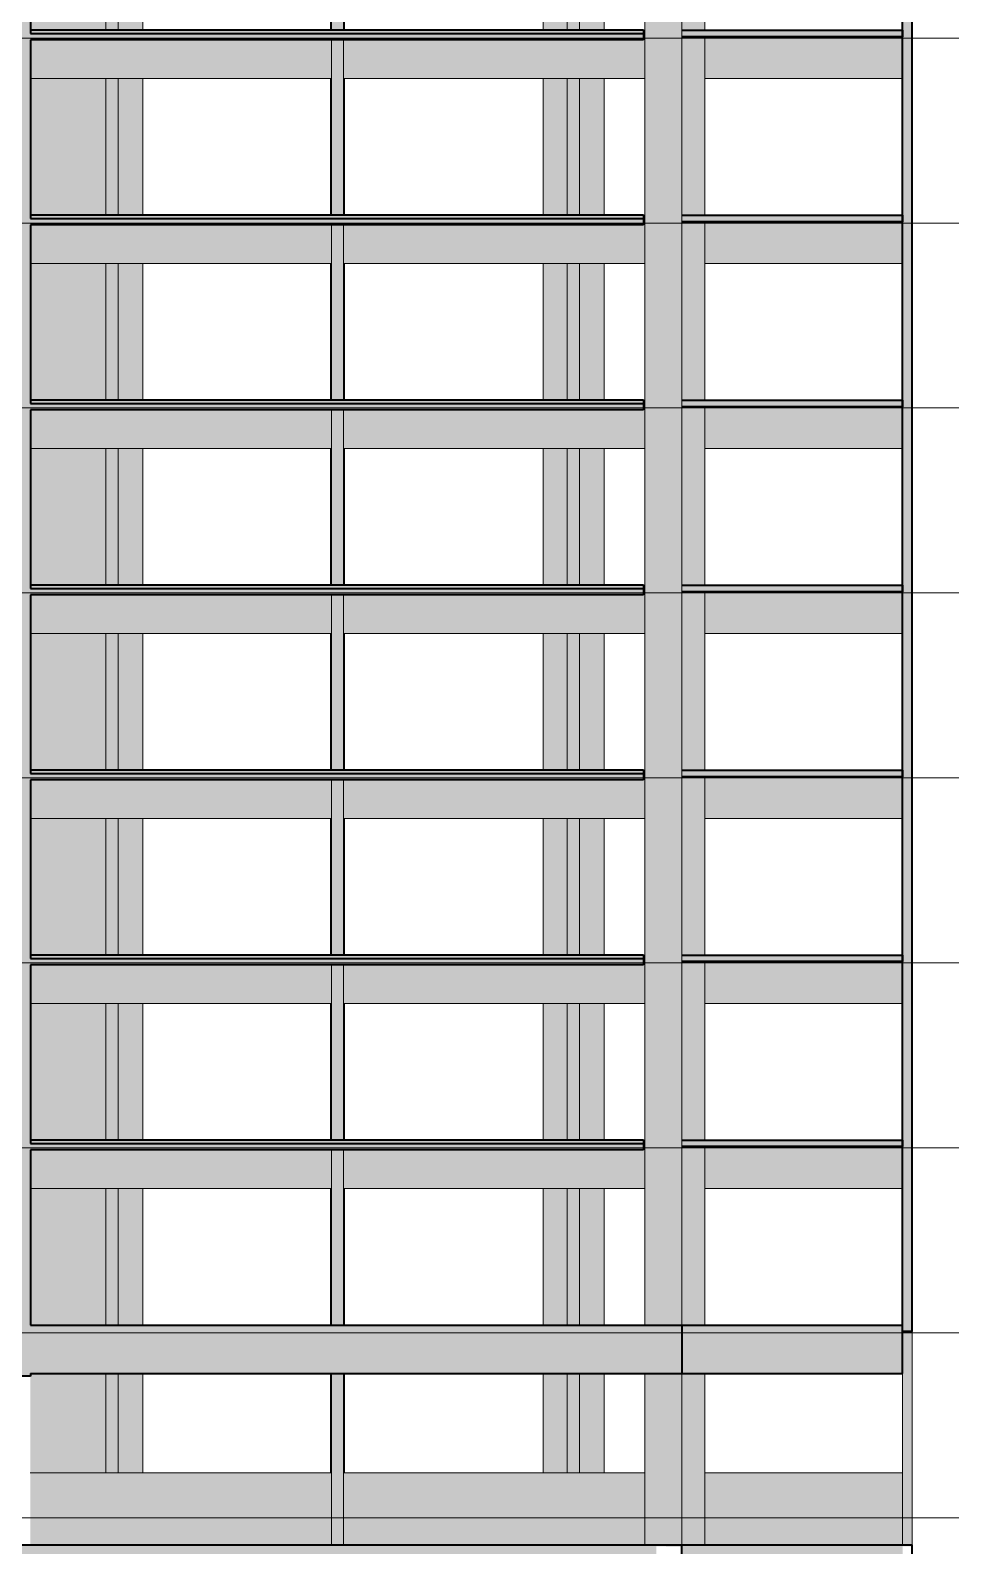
# Model space of a CAD drawing. Header units: centimetres. Extents: x -1981 to 73905, y -3196 to 88043.
# Drawn here: x 68875 to 70308, y 80745 to 83104 of the extents above; entities that cross this region are included whole.
import ezdxf

# ---------------------------------------------------------------- set-up
doc = ezdxf.new("R2010")
doc.units = ezdxf.units.CM
doc.linetypes.add('Centro', pattern=[3.175, 0.635, -0.47625, 1.5875, -0.47625])
for name, color, linetype, lineweight in [('A-FLOR', 7, 'Continuous', 25), ('A-FLOR-LEVL', 7, 'Continuous', 9), ('S-BEAM', 7, 'Continuous', 25), ('S-COLS', 7, 'Continuous', 25)]:
    doc.layers.add(name, color=color, linetype=linetype, lineweight=lineweight)

msp = doc.modelspace()

# ---------------------------------------------------------------- hatches: boundary and pattern name
at = {"layer": 'A-FLOR', "true_color": 0xc0c0c0}
for points in [[(69825.65, 83099), (69829.82, 83099), (69829.82, 83104), (68875.32, 83103.99), (68875.32, 83099), (69722.25, 83099)], [(69010.83, 83088.92), (69829.82, 83088.92), (69829.82, 83099), (68875.32, 83099), (68875.32, 83088.92), (68998.5, 83088.92)], [(69825.65, 82811), (69829.82, 82811), (69829.82, 82816), (68875.32, 82815.99), (68875.32, 82811), (69722.25, 82811)], [(68875.32, 82800.92), (69829.82, 82800.92), (69829.82, 82811), (68875.32, 82811), (68875.32, 82804)], [(69829.82, 82523), (69829.82, 82528), (68875.32, 82527.99), (68875.32, 82523), (69825.65, 82523)], [(68875.32, 82512.92), (69829.82, 82512.92), (69829.82, 82523), (68875.32, 82523), (68875.32, 82516)], [(69825.65, 82235), (69829.82, 82235), (69829.82, 82240), (68875.32, 82239.99), (68875.32, 82235), (69722.25, 82235)], [(68875.32, 82224.92), (69829.82, 82224.92), (69829.82, 82235), (68875.32, 82235), (68875.32, 82228)], [(68875.32, 81947), (69829.82, 81947), (69829.82, 81952), (68875.32, 81951.99)], [(68875.32, 81936.92), (69829.82, 81936.92), (69829.82, 81947), (68875.32, 81947), (68875.32, 81940)], [(69722.25, 81659), (69829.82, 81659), (69829.82, 81664), (68875.32, 81663.99), (68875.32, 81659), (69636.26, 81659)], [(68875.32, 81648.92), (69829.82, 81648.92), (69829.82, 81659), (68875.32, 81659), (68875.32, 81649.89)]]:
    msp.add_hatch(color=9, dxfattribs=at).paths.add_polyline_path(points, flags=0)
at = {"layer": 'A-FLOR', "true_color": 0xff8040}
for points in [[(70170.92, 83094), (70232.81, 83094), (70232.81, 83104), (69889.32, 83104), (69889.32, 83094), (70135.82, 83094)], [(69929.04, 82806), (70232.81, 82806), (70232.81, 82816), (69889.32, 82816), (69889.32, 82806), (69925.07, 82806)], [(70135.82, 82518), (70232.81, 82518), (70232.81, 82528), (69889.32, 82528), (69889.32, 82518), (69962.01, 82518)], [(70135.82, 82230), (70232.81, 82230), (70232.81, 82240), (69889.32, 82240), (69889.32, 82230), (69962.01, 82230)], [(70135.82, 81942), (70232.81, 81942), (70232.81, 81952), (69889.32, 81952), (69889.32, 81942), (69962.01, 81942)], [(69929.04, 81654), (70232.81, 81654), (70232.81, 81664), (69889.32, 81664), (69889.32, 81654), (69925.07, 81654)], [(68875.32, 81371), (69829.82, 81371), (69829.82, 81376), (68875.32, 81375.99)], [(68875.32, 81360.92), (69829.82, 81360.92), (69829.82, 81371), (68875.32, 81371), (68875.32, 81364)], [(69929.04, 81366), (70232.81, 81366), (70232.81, 81376), (69889.32, 81376), (69889.32, 81366), (69925.07, 81366)]]:
    msp.add_hatch(color=11, dxfattribs=at).paths.add_polyline_path(points, flags=0)
at = {"layer": 'S-BEAM', "true_color": 0xc0c0c0}
for points in [[(69673.57, 83029), (69831.57, 83029), (69831.57, 83104), (69829.82, 83103.96), (69829.82, 83088.92), (69362.82, 83088.92), (69362.82, 83029), (69515.47, 83029)], [(70135.82, 83029), (70232.82, 83029), (70232.81, 83094), (69925.07, 83094), (69925.07, 83029), (69929.04, 83029)], [(68877.34, 83029), (69343.82, 83029), (69343.82, 83088.92), (68875.32, 83088.92), (68875.32, 83029)], [(69825.65, 82741), (69831.57, 82741), (69831.57, 82816), (69829.82, 82815.96), (69829.82, 82800.92), (69362.82, 82800.92), (69362.82, 82741), (69722.25, 82741)], [(69014.3, 82741), (69343.82, 82741), (69343.82, 82800.92), (68875.32, 82800.92), (68875.32, 82741), (69011.81, 82741)], [(70232.82, 82741), (70232.81, 82806), (69925.07, 82806), (69925.07, 82741), (69929.04, 82741)], [(69362.82, 82453), (69831.57, 82453), (69831.57, 82528), (69829.82, 82527.96), (69829.82, 82512.92), (69362.82, 82512.92), (69362.82, 82479.62)], [(69027.28, 82453), (69343.82, 82453), (69343.82, 82512.92), (68875.32, 82512.92), (68875.32, 82453), (69011.81, 82453)], [(70232.82, 82453), (70232.81, 82518), (69925.07, 82518), (69925.07, 82453), (70135.82, 82453)], [(68884.49, 82165), (69343.82, 82165), (69343.82, 82224.92), (68875.32, 82224.92), (68875.32, 82165)], [(69831.57, 82165), (69831.57, 82240), (69829.82, 82239.96), (69829.82, 82224.92), (69362.82, 82224.92), (69362.82, 82165), (69722.25, 82165)], [(69929.04, 82165), (70232.82, 82165), (70232.81, 82230), (69925.07, 82230), (69925.07, 82165)], [(69825.65, 81877), (69831.57, 81877), (69831.57, 81952), (69829.82, 81951.96), (69829.82, 81936.92), (69362.82, 81936.92), (69362.82, 81877), (69722.25, 81877)], [(70232.82, 81877), (70232.81, 81942), (69925.07, 81942), (69925.07, 81877), (70135.82, 81877)], [(69047.56, 81877), (69343.82, 81877), (69343.82, 81936.92), (68875.32, 81936.92), (68875.32, 81877), (69011.81, 81877)], [(69362.82, 81589), (69831.57, 81589), (69831.57, 81664), (69829.82, 81663.96), (69829.82, 81648.92), (69362.82, 81648.92), (69362.82, 81615.62)], [(70232.82, 81589), (70232.81, 81654), (69925.07, 81654), (69925.07, 81589), (69929.04, 81589)], [(68875.32, 81589), (69343.82, 81589), (69343.82, 81648.92), (68875.32, 81648.92), (68875.32, 81589.03)], [(69929.04, 81013), (70232.82, 81013), (70232.82, 81088), (69889.32, 81088), (69889.32, 81013)], [(68875.07, 80746), (69343.82, 80746), (69343.82, 80858), (68875.07, 80858), (68875.07, 80767.42)], [(69722.25, 80746), (69831.57, 80746), (69831.57, 80858), (69362.82, 80858), (69362.82, 80746), (69605.88, 80746)], [(69992.1, 80746), (70232.82, 80746), (70232.82, 80858), (69925.07, 80858), (69925.07, 80746), (69929.04, 80746)], [(69825.65, 80707), (69849.82, 80707), (69849.82, 80743.5), (69889.32, 80743.46), (69889.32, 80746), (67141.56, 80746), (67141.56, 80743.5), (67180.31, 80743.5), (67180.31, 80707), (69722.25, 80707)], [(69889.56, 80707), (70232.82, 80707), (70232.82, 80743.5), (70247.82, 80743.5), (70247.82, 80746), (69889.56, 80746), (69889.56, 80707.03)]]:
    msp.add_hatch(color=9, dxfattribs=at).paths.add_polyline_path(points, flags=0)
at = {"layer": 'S-BEAM', "true_color": 0xff8040}
for points in [[(70247.82, 82741), (70247.83, 82741.03), (70247.82, 82804)], [(69670.56, 81301), (69831.57, 81301), (69831.57, 81376), (69829.82, 81375.96), (69829.82, 81360.92), (69362.82, 81360.92), (69362.82, 81301), (69618.86, 81301)], [(68875.32, 81301), (69343.82, 81301), (69343.82, 81360.92), (68875.32, 81360.92), (68875.32, 81301.03)], [(70232.82, 81301), (70232.81, 81366), (69925.07, 81366), (69925.07, 81301), (69929.04, 81301)], [(68875.32, 81013), (69889.32, 81013), (69889.32, 81088), (68875.32, 81088), (68875.32, 81032.16)]]:
    msp.add_hatch(color=11, dxfattribs=at).paths.add_polyline_path(points, flags=0)
at = {"layer": 'S-COLS', "true_color": 0xff8040}
for points in [[(70247.82, 81078), (70247.82, 87634), (70232.82, 87634), (70232.82, 81078)], [(68875.07, 81008.5), (68875.32, 81008.5), (68875.07, 84258), (68835.82, 84258), (68835.82, 81008.5)], [(69343.82, 83104), (69362.82, 83104), (69362.82, 83376.92), (69343.82, 83376.92), (69343.82, 83238.33)], [(69889.32, 83092), (69889.32, 83380), (69831.57, 83380), (69831.57, 83092)], [(68895.11, 83104), (68992.81, 83104), (68992.81, 83317), (68875.32, 83317), (68875.32, 83104)], [(68998.5, 83104), (69011.81, 83104), (69011.81, 83317), (68992.81, 83317), (68992.81, 83104)], [(69050.33, 83104), (69050.55, 83104), (69050.33, 83317), (69011.81, 83317), (69012.21, 83104), (69050.2, 83104)], [(69673.57, 83104), (69710.82, 83104), (69710.82, 83317), (69673.57, 83317), (69673.57, 83238.33)], [(69728.81, 83104), (69729.82, 83104), (69729.82, 83317), (69710.82, 83317), (69710.82, 83104), (69722.25, 83104)], [(69729.82, 83104), (69768.57, 83104), (69768.57, 83317), (69729.82, 83317), (69729.82, 83238.33)], [(69362.82, 82816), (69362.82, 83088.92), (69343.82, 83088.92), (69343.82, 82816)], [(69889.32, 82804), (69889.32, 83092), (69831.57, 83092), (69831.57, 82804)], [(68884.54, 82816), (68992.81, 82816), (68992.81, 83029), (68875.32, 83029), (68875.32, 82816)], [(69010.92, 82816), (69011.81, 82816.08), (69011.81, 83029), (68992.81, 83029), (68992.81, 82816), (69010.83, 82816)], [(69011.81, 82816), (69050.55, 82816), (69050.33, 83029), (69011.81, 83029), (69011.81, 82816.08)], [(69673.57, 82816), (69710.82, 82816), (69710.82, 83029), (69673.57, 83029), (69673.57, 82885.34)], [(69729.82, 82816), (69729.82, 83029), (69710.82, 83029), (69710.82, 82816), (69728.81, 82816)], [(69729.82, 82816), (69768.57, 82816), (69768.57, 83029), (69729.82, 83029), (69729.82, 82885.34)], [(69362.82, 82528), (69362.82, 82800.92), (69343.82, 82800.92), (69343.82, 82528), (69360.38, 82528)], [(69889.32, 82516), (69889.32, 82804), (69831.57, 82804), (69831.57, 82516), (69877.34, 82516)], [(68992.81, 82528), (68992.81, 82741), (68875.32, 82741), (68875.32, 82528), (68983.75, 82528)], [(68998.5, 82528), (69011.81, 82528), (69011.81, 82741), (68992.81, 82741), (68992.81, 82528)], [(69049, 82528), (69050.55, 82528), (69050.33, 82741), (69011.81, 82741), (69011.81, 82528), (69030.64, 82528)], [(69673.57, 82528), (69710.82, 82528), (69710.82, 82741), (69673.57, 82741), (69673.57, 82532.35)], [(69729.82, 82528), (69729.82, 82741), (69710.82, 82741), (69710.82, 82528), (69728.81, 82528)], [(69768.57, 82528), (69768.57, 82741), (69729.82, 82741), (69729.82, 82528)], [(69362.82, 82240), (69362.82, 82512.92), (69343.82, 82512.92), (69343.82, 82240)], [(69889.32, 82228), (69889.32, 82516), (69831.57, 82516), (69831.57, 82228)], [(68875.32, 82240), (68992.81, 82240), (68992.81, 82453), (68875.32, 82453), (68875.32, 82267.61)], [(68998.5, 82240), (69011.81, 82240), (69011.81, 82453), (68992.81, 82453), (68992.81, 82240)], [(69050.55, 82240), (69050.2, 82453), (69011.81, 82453), (69011.81, 82240), (69050.33, 82240)], [(69673.57, 82240), (69710.82, 82240), (69710.82, 82453), (69673.57, 82453), (69673.57, 82355.86)], [(69728.81, 82240), (69729.82, 82240), (69729.82, 82453), (69710.82, 82453), (69710.82, 82240), (69722.25, 82240)], [(69729.82, 82240), (69768.57, 82240), (69768.57, 82453), (69729.82, 82453), (69729.82, 82355.86)], [(69362.82, 81952), (69362.82, 82224.92), (69343.82, 82224.92), (69343.82, 81952)], [(69889.32, 81940), (69889.32, 82228), (69831.57, 82228), (69831.57, 81940)], [(68875.32, 81952), (68992.81, 81952), (68992.81, 82165), (68875.32, 82165), (68875.32, 82002.87)], [(68998.5, 81952), (69011.81, 81952), (69011.81, 82165), (68992.81, 82165), (68992.81, 81952)], [(69050.33, 81952), (69050.55, 81952), (69050.33, 82165), (69011.81, 82165), (69011.81, 81952), (69049.87, 81952)], [(69710.82, 81952), (69710.82, 82165), (69673.57, 82165), (69673.57, 81952)], [(69710.82, 81952), (69729.82, 81952), (69729.82, 82165), (69710.82, 82165)], [(69729.82, 81952), (69768.57, 81952), (69768.57, 82165), (69729.82, 82165), (69729.82, 82002.87)], [(69889.32, 81652), (69889.32, 81940), (69831.57, 81940), (69831.57, 81652)], [(69362.82, 81664), (69362.82, 81936.92), (69343.82, 81936.92), (69343.82, 81664)], [(68895.11, 81664), (68992.81, 81664), (68992.81, 81877), (68875.32, 81877), (68875.62, 81664)], [(69010.83, 81664), (69011.81, 81664), (69011.81, 81877), (68992.81, 81877), (68992.81, 81664)], [(69013.87, 81664), (69050.55, 81664), (69050.33, 81877), (69011.81, 81877), (69011.81, 81664)], [(69673.57, 81664), (69710.82, 81664), (69710.82, 81877), (69673.57, 81877), (69673.57, 81826.38)], [(69729.82, 81664), (69729.82, 81877), (69710.82, 81877), (69710.82, 81664), (69728.81, 81664)], [(69729.82, 81664), (69768.57, 81664), (69768.57, 81877), (69729.82, 81877), (69729.82, 81826.38)], [(69362.82, 81376), (69362.82, 81648.92), (69343.82, 81648.92), (69343.82, 81376), (69360.38, 81376)], [(69831.57, 81364), (69889.32, 81364), (69889.32, 81652), (69831.57, 81652), (69831.57, 81372.74)], [(68895.11, 81376), (68992.81, 81376), (68992.81, 81589), (68875.32, 81589), (68875.32, 81376), (68875.86, 81376)], [(68998.5, 81376), (69011.81, 81376), (69011.81, 81589), (68992.81, 81589), (68992.81, 81376)], [(69011.81, 81376), (69050.55, 81376), (69050.33, 81589), (69011.81, 81589), (69011.81, 81385.15)], [(69673.57, 81376), (69710.82, 81376), (69710.82, 81589), (69673.57, 81589), (69673.57, 81385.15)], [(69729.82, 81376), (69729.82, 81589), (69710.82, 81589), (69710.82, 81376), (69728.81, 81376)], [(69768.57, 81376), (69768.57, 81589), (69729.82, 81589), (69729.82, 81376)], [(69362.82, 81088), (69362.82, 81360.92), (69343.82, 81360.92), (69343.82, 81088)], [(69889.32, 81088), (69889.32, 81364), (69831.57, 81364), (69831.57, 81088)], [(69889.32, 81088), (69925.07, 81088), (69925.07, 81364), (69889.32, 81364), (69889.32, 81120.41)], [(68875.32, 81088), (68992.81, 81088), (68992.81, 81301), (68875.32, 81301), (68875.32, 81120.41)], [(68998.5, 81088), (69011.81, 81088), (69011.81, 81301), (68992.81, 81301), (68992.81, 81088)], [(69019.09, 81088), (69050.55, 81088), (69050.2, 81301), (69011.81, 81301), (69011.81, 81088), (69018.86, 81088)], [(69673.57, 81088), (69710.82, 81088), (69710.82, 81301), (69673.57, 81301), (69673.57, 81120.41)], [(69722.25, 81088), (69729.82, 81088), (69729.82, 81301), (69710.82, 81301), (69710.82, 81088)], [(69729.82, 81088), (69768.57, 81088), (69768.57, 81301), (69729.82, 81301), (69729.82, 81120.41)], [(70247.82, 81076), (70247.69, 81078), (70232.82, 81078), (70232.82, 81076)], [(70247.82, 80788), (70247.82, 81076), (70232.82, 81076), (70232.82, 80788)], [(68875.07, 80858), (68992.81, 80858), (68992.81, 81013), (68875.32, 81013), (68875.07, 80943.9)], [(68998.5, 80858), (69011.81, 80858), (69011.81, 81013), (68992.81, 81013), (68992.81, 80858)], [(69050.55, 80858), (69050.55, 81013), (69011.81, 81013), (69011.81, 80858), (69023.86, 80858)], [(69343.82, 80788), (69362.82, 80788), (69362.82, 81013), (69343.82, 81013), (69343.82, 80820.95)], [(69673.57, 80858), (69710.82, 80858), (69710.82, 81013), (69673.57, 81013), (69673.57, 80943.91)], [(69722.25, 80858), (69729.82, 80858), (69729.82, 81013), (69710.82, 81013), (69710.82, 80858)], [(69768.57, 80858), (69768.57, 81013), (69729.82, 81013), (69729.82, 80858)], [(69831.57, 80788), (69889.32, 80788), (69889.32, 81013), (69831.57, 81013), (69831.57, 80848.5)], [(69925.07, 80788), (69925.07, 81013), (69889.32, 81013), (69889.32, 80788)]]:
    msp.add_hatch(color=11, dxfattribs=at).paths.add_polyline_path(points, flags=0)
h = msp.add_hatch(color=11, dxfattribs=at)
h.paths.add_polyline_path([(69892.9, 83092), (69925.07, 83092), (69925.07, 83094), (69889.32, 83094), (69889.32, 83092)], flags=0)
h.paths.add_polyline_path([(69925.07, 83104), (69925.07, 83380), (69889.32, 83380), (69889.32, 83104)], flags=0)
h = msp.add_hatch(color=11, dxfattribs=at)
h.paths.add_polyline_path([(69364.32, 83104), (69364.32, 83317), (69362.82, 83317), (69362.82, 83104), (69363.36, 83104)], flags=0)
h.paths.add_polyline_path([(69342.32, 83104), (69343.82, 83104), (69343.82, 83317), (69342.32, 83317), (69342.32, 83238.33)], flags=0)
h = msp.add_hatch(color=11, dxfattribs=at)
h.paths.add_polyline_path([(69892.9, 82804), (69925.07, 82804), (69925.07, 82806), (69889.32, 82806), (69889.32, 82804)], flags=0)
h.paths.add_polyline_path([(69925.07, 82816), (69925.07, 83092), (69889.32, 83092), (69889.32, 82816)], flags=0)
h = msp.add_hatch(color=11, dxfattribs=at)
h.paths.add_polyline_path([(69362.82, 82816), (69364.32, 82816), (69364.32, 83029), (69362.82, 83029), (69362.82, 82822.82)], flags=0)
h.paths.add_polyline_path([(69342.32, 82816), (69343.82, 82816), (69343.82, 83029), (69342.32, 83029), (69342.32, 82885.34)], flags=0)
h = msp.add_hatch(color=11, dxfattribs=at)
h.paths.add_polyline_path([(69892.9, 82516), (69925.07, 82516), (69925.07, 82518), (69889.32, 82518), (69889.32, 82516)], flags=0)
h.paths.add_polyline_path([(69925.07, 82528), (69925.07, 82804), (69889.32, 82804), (69889.32, 82528)], flags=0)
h = msp.add_hatch(color=11, dxfattribs=at)
h.paths.add_polyline_path([(69343.82, 82528), (69343.82, 82741), (69342.32, 82741), (69342.32, 82528)], flags=0)
h.paths.add_polyline_path([(69364.32, 82528), (69364.32, 82741), (69362.82, 82740.85), (69362.82, 82528), (69363.36, 82528)], flags=0)
h = msp.add_hatch(color=11, dxfattribs=at)
h.paths.add_polyline_path([(69892.9, 82228), (69925.07, 82228), (69925.07, 82230), (69889.32, 82230), (69889.32, 82228)], flags=0)
h.paths.add_polyline_path([(69925.07, 82240), (69925.07, 82516), (69889.32, 82516), (69889.32, 82240)], flags=0)
h = msp.add_hatch(color=11, dxfattribs=at)
h.paths.add_polyline_path([(69343.82, 82240), (69343.82, 82453), (69342.32, 82453), (69342.32, 82240)], flags=0)
h.paths.add_polyline_path([(69363.36, 82240), (69364.32, 82240), (69364.32, 82453), (69362.82, 82452.85), (69362.82, 82240)], flags=0)
h = msp.add_hatch(color=11, dxfattribs=at)
h.paths.add_polyline_path([(69892.9, 81940), (69925.07, 81940), (69925.07, 81942), (69889.32, 81942), (69889.32, 81940)], flags=0)
h.paths.add_polyline_path([(69925.07, 81952), (69925.07, 82228), (69889.32, 82228), (69889.32, 81952)], flags=0)
h = msp.add_hatch(color=11, dxfattribs=at)
h.paths.add_polyline_path([(69362.82, 81952), (69364.32, 81952), (69364.32, 82165), (69362.82, 82165), (69362.82, 81958.82)], flags=0)
h.paths.add_polyline_path([(69342.32, 81952), (69343.82, 81952), (69343.82, 82165), (69342.32, 82165), (69342.32, 82002.87)], flags=0)
h = msp.add_hatch(color=11, dxfattribs=at)
h.paths.add_polyline_path([(69892.9, 81652), (69925.07, 81652), (69925.07, 81654), (69889.32, 81654), (69889.32, 81652)], flags=0)
h.paths.add_polyline_path([(69925.07, 81664), (69925.07, 81940), (69889.32, 81940), (69889.32, 81664)], flags=0)
h = msp.add_hatch(color=11, dxfattribs=at)
h.paths.add_polyline_path([(69362.82, 81664), (69364.32, 81664), (69364.32, 81877), (69362.82, 81877), (69362.82, 81670.82)], flags=0)
h.paths.add_polyline_path([(69342.32, 81664), (69343.82, 81664), (69343.82, 81877), (69342.32, 81877), (69342.32, 81826.38)], flags=0)
h = msp.add_hatch(color=11, dxfattribs=at)
h.paths.add_polyline_path([(69908.56, 81364), (69925.07, 81364), (69925.07, 81366), (69889.32, 81366), (69889.32, 81364), (69893.79, 81364)], flags=0)
h.paths.add_polyline_path([(69889.32, 81376), (69925.07, 81376), (69925.07, 81652), (69889.32, 81652), (69889.32, 81385.15)], flags=0)
h = msp.add_hatch(color=11, dxfattribs=at)
h.paths.add_polyline_path([(69342.32, 81376), (69343.82, 81376), (69343.82, 81589), (69342.32, 81589), (69342.32, 81385.15)], flags=0)
h.paths.add_polyline_path([(69364.32, 81376), (69364.32, 81589), (69362.82, 81588.85), (69362.82, 81376), (69363.36, 81376)], flags=0)
h = msp.add_hatch(color=11, dxfattribs=at)
h.paths.add_polyline_path([(69342.32, 81088), (69343.82, 81088), (69343.82, 81301), (69342.32, 81301), (69342.32, 81120.41)], flags=0)
h.paths.add_polyline_path([(69362.82, 81088), (69364.32, 81088), (69364.32, 81301), (69362.82, 81300.62), (69362.82, 81094.82)], flags=0)
h = msp.add_hatch(color=11, dxfattribs=at)
h.paths.add_polyline_path([(69342.32, 80858), (69343.82, 80858), (69343.82, 81013), (69342.32, 81013), (69342.32, 80943.91)], flags=0)
h.paths.add_polyline_path([(69362.82, 80858), (69364.32, 80858), (69364.32, 81013), (69362.82, 81012.85), (69362.82, 80943.91)], flags=0)
at = {"layer": 'S-COLS', "true_color": 0xc0c0c0}
h = msp.add_hatch(color=9, dxfattribs=at)
h.paths.add_polyline_path([(69360.38, 80482), (69362.82, 80482), (69362.82, 80707), (69343.82, 80707), (69343.82, 80482)], flags=0)
h.paths.add_polyline_path([(69343.82, 80746), (69362.82, 80746), (69362.82, 80788), (69343.82, 80787.97), (69343.82, 80749.35)], flags=0)
h = msp.add_hatch(color=9, dxfattribs=at)
h.paths.add_polyline_path([(69831.57, 80482), (69849.82, 80482), (69849.82, 80707), (69831.57, 80707), (69831.57, 80502.68)], flags=0)
h.paths.add_polyline_path([(69849.82, 80746), (69889.32, 80746), (69889.32, 80788), (69831.57, 80788), (69831.57, 80746)], flags=0)
h = msp.add_hatch(color=9, dxfattribs=at)
h.paths.add_polyline_path([(69925.07, 80482), (69925.07, 80707), (69889.32, 80707), (69889.32, 80482)], flags=0)
h.paths.add_polyline_path([(69889.32, 80746), (69925.07, 80746), (69925.07, 80788), (69889.32, 80788), (69889.32, 80757.01)], flags=0)
msp.add_hatch(color=9, dxfattribs=at).paths.add_polyline_path([(70232.82, 80746), (70247.82, 80746), (70247.82, 80788), (70232.82, 80788), (70232.82, 80759)], flags=0)

# ---------------------------------------------------------------- linework, layer by layer
at = {"layer": 'A-FLOR', "color": 190, "lineweight": 35, "true_color": 0x8000ff}
for p, q in [((69829.82, 83104), (68875.32, 83104)), ((68875.32, 83099), (69829.82, 83099)), ((69829.82, 83104), (69829.82, 83088.92)), ((69889.32, 83104), (70232.81, 83104)), ((70232.81, 83094), (69889.32, 83094)), ((70232.81, 83104), (70232.81, 83094)), ((69829.82, 83088.92), (68875.32, 83088.92)), ((69829.82, 82816), (68875.32, 82816)), ((68875.32, 82811), (69829.82, 82811)), ((69829.82, 82816), (69829.82, 82800.92)), ((69889.32, 82816), (70232.81, 82816)), ((70232.81, 82816), (70232.81, 82806)), ((69829.82, 82800.92), (68875.32, 82800.92)), ((70232.81, 82806), (69889.32, 82806)), ((69829.82, 82528), (68875.32, 82528)), ((69829.82, 82528), (69829.82, 82512.92)), ((69889.32, 82528), (70232.81, 82528)), ((70232.81, 82528), (70232.81, 82518)), ((68875.32, 82523), (69829.82, 82523)), ((69829.82, 82512.92), (68875.32, 82512.92)), ((70232.81, 82518), (69889.32, 82518)), ((69829.82, 82240), (68875.32, 82240)), ((68875.32, 82235), (69829.82, 82235)), ((69829.82, 82224.92), (68875.32, 82224.92)), ((69829.82, 82240), (69829.82, 82224.92)), ((69889.32, 82240), (70232.81, 82240)), ((70232.81, 82230), (69889.32, 82230)), ((70232.81, 82240), (70232.81, 82230)), ((69829.82, 81952), (68875.32, 81952)), ((68875.32, 81947), (69829.82, 81947)), ((69829.82, 81952), (69829.82, 81936.92)), ((69889.32, 81952), (70232.81, 81952)), ((70232.81, 81942), (69889.32, 81942)), ((70232.81, 81952), (70232.81, 81942)), ((69829.82, 81936.92), (68875.32, 81936.92)), ((69829.82, 81664), (68875.32, 81664)), ((68875.32, 81659), (69829.82, 81659)), ((69829.82, 81664), (69829.82, 81648.92)), ((69889.32, 81664), (70232.81, 81664)), ((70232.81, 81654), (69889.32, 81654)), ((70232.81, 81664), (70232.81, 81654)), ((69829.82, 81648.92), (68875.32, 81648.92)), ((69829.82, 81376), (68875.32, 81376)), ((68875.32, 81371), (69829.82, 81371)), ((69829.82, 81376), (69829.82, 81360.92)), ((69889.32, 81376), (70232.81, 81376)), ((70232.81, 81376), (70232.81, 81366)), ((69829.82, 81360.92), (68875.32, 81360.92)), ((70232.81, 81366), (69889.32, 81366))]:
    msp.add_line(p, q, dxfattribs=at)
at = {"layer": 'A-FLOR-LEVL', "linetype": 'Centro'}
for p, q in [((66654.37, 83092), (72202.94, 83092)), ((66654.37, 82804), (72202.94, 82804)), ((66654.37, 82516), (72202.94, 82516)), ((66654.37, 82228), (72202.94, 82228)), ((66654.37, 81940), (72202.94, 81940)), ((66654.37, 81652), (72202.94, 81652)), ((66654.37, 81364), (72202.94, 81364)), ((66654.37, 81076), (72202.94, 81076)), ((66654.37, 80788), (72202.94, 80788))]:
    msp.add_line(p, q, dxfattribs=at)
at = {"layer": 'S-BEAM', "lineweight": 9}
for p, q in [((68875.32, 83104), (69343.82, 83104)), ((69362.82, 83104), (69831.57, 83104)), ((69831.57, 83029), (69831.57, 83104)), ((69925.07, 83094), (69925.07, 83029)), ((69343.82, 83088.92), (69343.82, 83029)), ((69362.82, 83088.92), (69362.82, 83029)), ((69343.82, 83029), (68875.32, 83029)), ((69362.82, 83029), (69831.57, 83029)), ((69925.07, 83029), (70232.82, 83029)), ((68875.32, 82816), (69343.82, 82816)), ((69362.82, 82816), (69831.57, 82816)), ((69831.57, 82741), (69831.57, 82816)), ((69343.82, 82800.92), (69343.82, 82741)), ((69362.82, 82800.92), (69362.82, 82741)), ((69925.07, 82806), (69925.07, 82741)), ((69343.82, 82741), (68875.32, 82741)), ((69362.82, 82741), (69831.57, 82741)), ((69925.07, 82741), (70232.82, 82741)), ((68875.32, 82528), (69343.82, 82528)), ((69362.82, 82528), (69831.57, 82528)), ((69831.57, 82453), (69831.57, 82528)), ((69343.82, 82512.92), (69343.82, 82453)), ((69362.82, 82512.92), (69362.82, 82453)), ((69925.07, 82518), (69925.07, 82453)), ((69343.82, 82453), (68875.32, 82453)), ((69362.82, 82453), (69831.57, 82453)), ((69925.07, 82453), (70232.82, 82453)), ((68875.32, 82240), (69343.82, 82240)), ((69343.82, 82224.92), (69343.82, 82165)), ((69362.82, 82240), (69831.57, 82240)), ((69362.82, 82224.92), (69362.82, 82165)), ((69831.57, 82165), (69831.57, 82240)), ((69925.07, 82230), (69925.07, 82165)), ((69343.82, 82165), (68875.32, 82165)), ((69362.82, 82165), (69831.57, 82165)), ((69925.07, 82165), (70232.82, 82165)), ((68875.32, 81952), (69343.82, 81952)), ((69362.82, 81952), (69831.57, 81952)), ((69831.57, 81877), (69831.57, 81952)), ((69925.07, 81942), (69925.07, 81877)), ((69343.82, 81936.92), (69343.82, 81877)), ((69362.82, 81936.92), (69362.82, 81877)), ((69343.82, 81877), (68875.32, 81877)), ((69362.82, 81877), (69831.57, 81877)), ((69925.07, 81877), (70232.82, 81877)), ((68875.32, 81664), (69343.82, 81664)), ((69362.82, 81664), (69831.57, 81664)), ((69831.57, 81589), (69831.57, 81664)), ((69925.07, 81654), (69925.07, 81589)), ((69343.82, 81648.92), (69343.82, 81589)), ((69362.82, 81648.92), (69362.82, 81589)), ((69343.82, 81589), (68875.32, 81589)), ((69362.82, 81589), (69831.57, 81589)), ((69925.07, 81589), (70232.82, 81589)), ((68875.32, 81376), (69343.82, 81376)), ((69362.82, 81376), (69831.57, 81376)), ((69831.57, 81301), (69831.57, 81376)), ((69343.82, 81360.92), (69343.82, 81301)), ((69362.82, 81360.92), (69362.82, 81301)), ((69925.07, 81366), (69925.07, 81301)), ((68875.32, 81301), (69343.82, 81301)), ((69362.82, 81301), (69831.57, 81301)), ((69925.07, 81301), (70232.82, 81301)), ((68875.07, 80858), (69343.82, 80858)), ((69343.82, 80858), (69343.82, 80788)), ((69362.82, 80858), (69362.82, 80788)), ((69362.82, 80858), (69831.57, 80858)), ((69831.57, 80746), (69831.57, 80858)), ((69925.07, 80858), (70232.82, 80858)), ((69925.07, 80858), (69925.07, 80746)), ((70232.82, 80788), (70232.82, 80858)), ((69343.82, 80788), (69343.82, 80746)), ((69362.82, 80788), (69362.82, 80746)), ((70232.82, 80746), (70232.82, 80788))]:
    msp.add_line(p, q, dxfattribs=at)
at = {"layer": 'S-BEAM', "color": 190, "lineweight": 35, "true_color": 0x8000ff}
for p, q in [((68875.32, 81088), (69889.32, 81088)), ((69889.32, 81088), (69889.32, 81013)), ((69889.32, 81088), (70232.82, 81088)), ((70232.82, 81013), (70232.82, 81088)), ((68875.32, 81013), (69889.32, 81013)), ((69889.32, 81013), (70232.82, 81013)), ((67141.56, 80746), (69889.56, 80746)), ((69889.56, 80746), (70247.82, 80746)), ((69889.56, 80707), (69889.56, 80746)), ((70247.82, 80743.5), (70247.82, 80746)), ((70248.06, 80707), (70248.06, 80746))]:
    msp.add_line(p, q, dxfattribs=at)
at = {"layer": 'S-COLS', "color": 190, "lineweight": 35, "true_color": 0x8000ff}
for p, q in [((70247.82, 81078), (70247.82, 87634)), ((70232.82, 81078), (70232.82, 87398)), ((68875.32, 83376.92), (68875.32, 83099)), ((68875.32, 83088.92), (68875.32, 82811)), ((68875.32, 82800.92), (68875.32, 82523)), ((68875.32, 82512.92), (68875.32, 82235)), ((68875.32, 82224.92), (68875.32, 81947)), ((68875.32, 81936.92), (68875.32, 81659)), ((68875.32, 81648.92), (68875.32, 81371)), ((68875.32, 81360.92), (68875.32, 81088)), ((70247.82, 81078), (70232.82, 81078)), ((68875.32, 81008.5), (68835.82, 81008.5)), ((68875.32, 81013), (68875.32, 81008.5))]:
    msp.add_line(p, q, dxfattribs=at)
at = {"layer": 'S-COLS', "lineweight": 9}
for p, q in [((69831.57, 83380), (69831.57, 83092)), ((69889.32, 83380), (69889.32, 83092)), ((69925.07, 83380), (69925.07, 83104)), ((68992.81, 83317), (68992.81, 83104)), ((69011.81, 83317), (69011.81, 83104)), ((69050.55, 83317), (69050.55, 83104)), ((69342.32, 83317), (69342.32, 83104)), ((69343.82, 83317), (69343.82, 83104)), ((69362.82, 83317), (69362.82, 83104)), ((69364.32, 83317), (69364.32, 83104)), ((69673.57, 83317), (69673.57, 83104)), ((69710.82, 83317), (69710.82, 83104)), ((69729.82, 83317), (69729.82, 83104)), ((69768.57, 83317), (69768.57, 83104)), ((69925.07, 83094), (69925.07, 83092)), ((69343.82, 83088.92), (69343.82, 83029)), ((69362.82, 83088.92), (69362.82, 83029)), ((69831.57, 83092), (69831.57, 82804)), ((69889.32, 83092), (69831.57, 83092)), ((69889.32, 83092), (69831.57, 83092)), ((69889.32, 83092), (69889.32, 82804)), ((69925.07, 83092), (69889.32, 83092)), ((69925.07, 83092), (69889.32, 83092)), ((69925.07, 83092), (69925.07, 82816)), ((68992.81, 83029), (68992.81, 82816)), ((69011.81, 83029), (69011.81, 82816)), ((69050.55, 83029), (69050.55, 82816)), ((69342.32, 83029), (69342.32, 82816)), ((69343.82, 83029), (69343.82, 82816)), ((69362.82, 83029), (69362.82, 82816)), ((69364.32, 83029), (69364.32, 82816)), ((69673.57, 83029), (69673.57, 82816)), ((69710.82, 83029), (69710.82, 82816)), ((69729.82, 83029), (69729.82, 82816)), ((69768.57, 83029), (69768.57, 82816)), ((69343.82, 82800.92), (69343.82, 82741)), ((69362.82, 82800.92), (69362.82, 82741)), ((69831.57, 82804), (69831.57, 82516)), ((69889.32, 82804), (69831.57, 82804)), ((69889.32, 82804), (69831.57, 82804)), ((69889.32, 82804), (69889.32, 82516)), ((69925.07, 82804), (69889.32, 82804)), ((69925.07, 82804), (69889.32, 82804)), ((69925.07, 82806), (69925.07, 82804)), ((69925.07, 82804), (69925.07, 82528)), ((68992.81, 82741), (68992.81, 82528)), ((69011.81, 82741), (69011.81, 82528)), ((69050.55, 82741), (69050.55, 82528)), ((69342.32, 82741), (69342.32, 82528)), ((69343.82, 82741), (69343.82, 82528)), ((69362.82, 82741), (69362.82, 82528)), ((69364.32, 82741), (69364.32, 82528)), ((69673.57, 82741), (69673.57, 82528)), ((69710.82, 82741), (69710.82, 82528)), ((69729.82, 82741), (69729.82, 82528)), ((69768.57, 82741), (69768.57, 82528)), ((69343.82, 82512.92), (69343.82, 82453)), ((69362.82, 82512.92), (69362.82, 82453)), ((69831.57, 82516), (69831.57, 82228)), ((69889.32, 82516), (69831.57, 82516)), ((69889.32, 82516), (69831.57, 82516)), ((69889.32, 82516), (69889.32, 82228)), ((69925.07, 82516), (69889.32, 82516)), ((69925.07, 82516), (69889.32, 82516)), ((69925.07, 82518), (69925.07, 82516)), ((69925.07, 82516), (69925.07, 82240)), ((68992.81, 82453), (68992.81, 82240)), ((69011.81, 82453), (69011.81, 82240)), ((69050.55, 82453), (69050.55, 82240)), ((69342.32, 82453), (69342.32, 82240)), ((69343.82, 82453), (69343.82, 82240)), ((69362.82, 82453), (69362.82, 82240)), ((69364.32, 82453), (69364.32, 82240)), ((69673.57, 82453), (69673.57, 82240)), ((69710.82, 82453), (69710.82, 82240)), ((69729.82, 82453), (69729.82, 82240)), ((69768.57, 82453), (69768.57, 82240)), ((69343.82, 82224.92), (69343.82, 82165)), ((69362.82, 82224.92), (69362.82, 82165)), ((69831.57, 82228), (69831.57, 81940)), ((69889.32, 82228), (69831.57, 82228)), ((69889.32, 82228), (69831.57, 82228)), ((69889.32, 82228), (69889.32, 81940)), ((69925.07, 82228), (69889.32, 82228)), ((69925.07, 82228), (69889.32, 82228)), ((69925.07, 82230), (69925.07, 82228)), ((69925.07, 82228), (69925.07, 81952)), ((68992.81, 82165), (68992.81, 81952)), ((69011.81, 82165), (69011.81, 81952)), ((69050.55, 82165), (69050.55, 81952)), ((69342.32, 82165), (69342.32, 81952)), ((69343.82, 82165), (69343.82, 81952)), ((69362.82, 82165), (69362.82, 81952)), ((69364.32, 82165), (69364.32, 81952)), ((69673.57, 82165), (69673.57, 81952)), ((69710.82, 82165), (69710.82, 81952)), ((69729.82, 82165), (69729.82, 81952)), ((69768.57, 82165), (69768.57, 81952)), ((69831.57, 81940), (69831.57, 81652)), ((69889.32, 81940), (69831.57, 81940)), ((69889.32, 81940), (69831.57, 81940)), ((69889.32, 81940), (69889.32, 81652)), ((69925.07, 81940), (69889.32, 81940)), ((69925.07, 81940), (69889.32, 81940)), ((69925.07, 81942), (69925.07, 81940)), ((69925.07, 81940), (69925.07, 81664)), ((69343.82, 81936.92), (69343.82, 81877)), ((69362.82, 81936.92), (69362.82, 81877)), ((68992.81, 81877), (68992.81, 81664)), ((69011.81, 81877), (69011.81, 81664)), ((69050.55, 81877), (69050.55, 81664)), ((69342.32, 81877), (69342.32, 81664)), ((69343.82, 81877), (69343.82, 81664)), ((69362.82, 81877), (69362.82, 81664)), ((69364.32, 81877), (69364.32, 81664)), ((69673.57, 81877), (69673.57, 81664)), ((69710.82, 81877), (69710.82, 81664)), ((69729.82, 81877), (69729.82, 81664)), ((69768.57, 81877), (69768.57, 81664)), ((69925.07, 81654), (69925.07, 81652)), ((69343.82, 81648.92), (69343.82, 81589)), ((69362.82, 81648.92), (69362.82, 81589)), ((69831.57, 81652), (69831.57, 81364)), ((69889.32, 81652), (69831.57, 81652)), ((69889.32, 81652), (69831.57, 81652)), ((69889.32, 81652), (69889.32, 81364)), ((69925.07, 81652), (69889.32, 81652)), ((69925.07, 81652), (69889.32, 81652)), ((69925.07, 81652), (69925.07, 81376)), ((68992.81, 81589), (68992.81, 81376)), ((69011.81, 81589), (69011.81, 81376)), ((69050.55, 81589), (69050.55, 81376)), ((69342.32, 81589), (69342.32, 81376)), ((69343.82, 81589), (69343.82, 81376)), ((69362.82, 81589), (69362.82, 81376)), ((69364.32, 81589), (69364.32, 81376)), ((69673.57, 81589), (69673.57, 81376)), ((69710.82, 81589), (69710.82, 81376)), ((69729.82, 81589), (69729.82, 81376)), ((69768.57, 81589), (69768.57, 81376)), ((69343.82, 81360.92), (69343.82, 81301)), ((69362.82, 81360.92), (69362.82, 81301)), ((69831.57, 81364), (69831.57, 81088)), ((69889.32, 81364), (69831.57, 81364)), ((69889.32, 81364), (69831.57, 81364)), ((69889.32, 81364), (69889.32, 81088)), ((69925.07, 81364), (69889.32, 81364)), ((69925.07, 81364), (69889.32, 81364)), ((69925.07, 81366), (69925.07, 81364)), ((69925.07, 81364), (69925.07, 81088)), ((68992.81, 81301), (68992.81, 81088)), ((69011.81, 81301), (69011.81, 81088)), ((69050.55, 81301), (69050.55, 81088)), ((69342.32, 81301), (69342.32, 81088)), ((69343.82, 81301), (69343.82, 81088)), ((69362.82, 81301), (69362.82, 81088)), ((69364.32, 81301), (69364.32, 81088)), ((69673.57, 81301), (69673.57, 81088)), ((69710.82, 81301), (69710.82, 81088)), ((69729.82, 81301), (69729.82, 81088)), ((69768.57, 81301), (69768.57, 81088)), ((70247.82, 81076), (70232.82, 81076)), ((70247.82, 81076), (70232.82, 81076)), ((70247.82, 81078), (70247.82, 81076)), ((70247.82, 81076), (70247.82, 80788)), ((68992.81, 81013), (68992.81, 80858)), ((69011.81, 81013), (69011.81, 80858)), ((69050.55, 81013), (69050.55, 80858)), ((69342.32, 81013), (69342.32, 80858)), ((69343.82, 81013), (69343.82, 80858)), ((69362.82, 81013), (69362.82, 80858)), ((69364.32, 81013), (69364.32, 80858)), ((69673.57, 81013), (69673.57, 80858)), ((69710.82, 81013), (69710.82, 80858)), ((69729.82, 81013), (69729.82, 80858)), ((69768.57, 81013), (69768.57, 80858)), ((69831.57, 81013), (69831.57, 80788)), ((69889.32, 81013), (69889.32, 80788)), ((69925.07, 81013), (69925.07, 80788)), ((70232.82, 81013), (70232.82, 80788)), ((69343.82, 80858), (69343.82, 80788)), ((69362.82, 80858), (69362.82, 80788)), ((69343.82, 80788), (69343.82, 80746)), ((69362.82, 80788), (69343.82, 80788)), ((69362.82, 80788), (69343.82, 80788)), ((69362.82, 80788), (69362.82, 80746)), ((69831.57, 80788), (69831.57, 80746)), ((69889.32, 80788), (69831.57, 80788)), ((69889.32, 80788), (69831.57, 80788)), ((69889.32, 80788), (69889.32, 80745.98)), ((69925.07, 80788), (69889.32, 80788)), ((69925.07, 80788), (69889.32, 80788)), ((69925.07, 80788), (69925.07, 80746)), ((70232.82, 80788), (70232.82, 80746)), ((70247.82, 80788), (70232.82, 80788)), ((70247.82, 80788), (70232.82, 80788)), ((70247.82, 80788), (70247.82, 80746))]:
    msp.add_line(p, q, dxfattribs=at)

doc.saveas('drawing.dxf')
